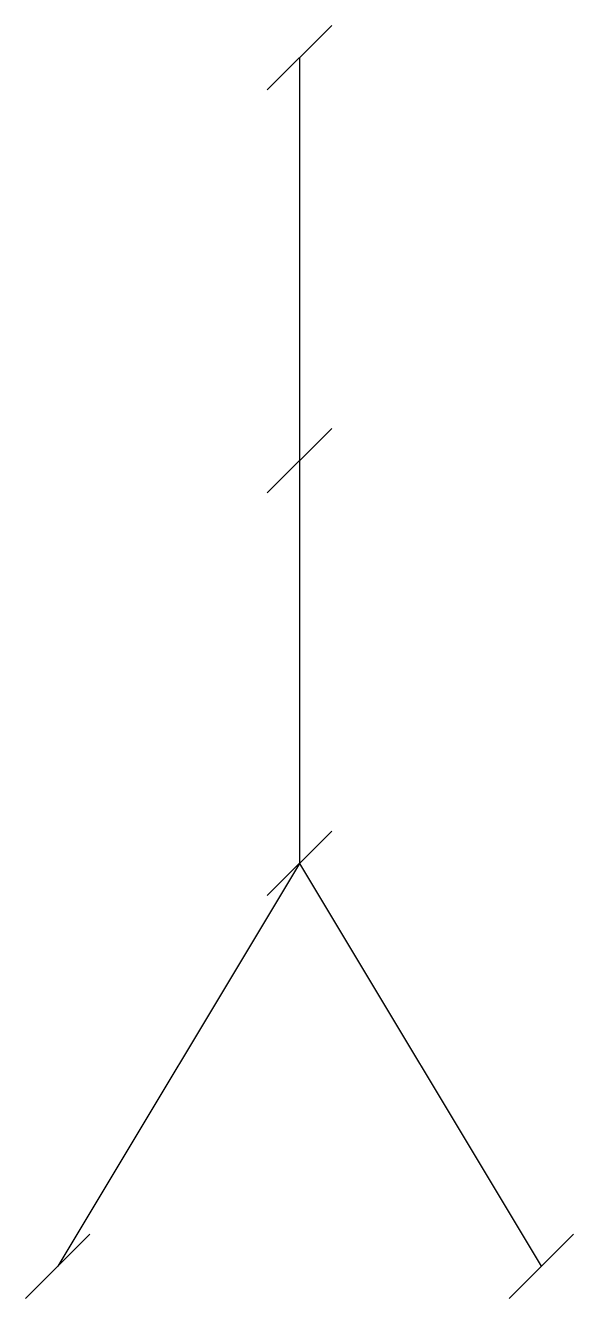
# Model space of a CAD drawing. Header units: millimetres. Extents: x 32 to 168, y 292 to 608.
import ezdxf

# ---------------------------------------------------------------- set-up
doc = ezdxf.new("R2010")
doc.units = ezdxf.units.MM

# ---------------------------------------------------------------- blocks, each defined once
blk = doc.blocks.new('SWGR-1')
at = {"layer": 'SYMBOL'}
blk.add_line((-8, -8), (8, 8), dxfattribs=at)
blk = doc.blocks.new('METER-1')
at = {"layer": 'SYMBOL'}
blk.add_line((-8, -8), (8, 8), dxfattribs=at)
blk = doc.blocks.new('MCC-1')
at = {"layer": 'SYMBOL'}
blk.add_line((-8, -8), (8, 8), dxfattribs=at)
blk = doc.blocks.new('LIGHT-1')
at = {"layer": 'SYMBOL'}
blk.add_line((-8, -8), (8, 8), dxfattribs=at)
blk = doc.blocks.new('CAP-1')
at = {"layer": 'SYMBOL'}
blk.add_line((-8, -8), (8, 8), dxfattribs=at)

msp = doc.modelspace()

# ---------------------------------------------------------------- linework, layer by layer
at = {"layer": 'WIRE'}
for p, q in [((100, 600), (100, 500)), ((100, 500), (100, 400)), ((100, 400), (40, 300)), ((100, 400), (160, 300))]:
    msp.add_line(p, q, dxfattribs=at)

# ---------------------------------------------------------------- block references
at = {"layer": 'SYMBOL'}
for name, p in [('SWGR-1', (100, 600)), ('METER-1', (100, 500)), ('MCC-1', (100, 400)), ('LIGHT-1', (40, 300)), ('CAP-1', (160, 300))]:
    msp.add_blockref(name, p, dxfattribs=at)

doc.saveas('drawing.dxf')
